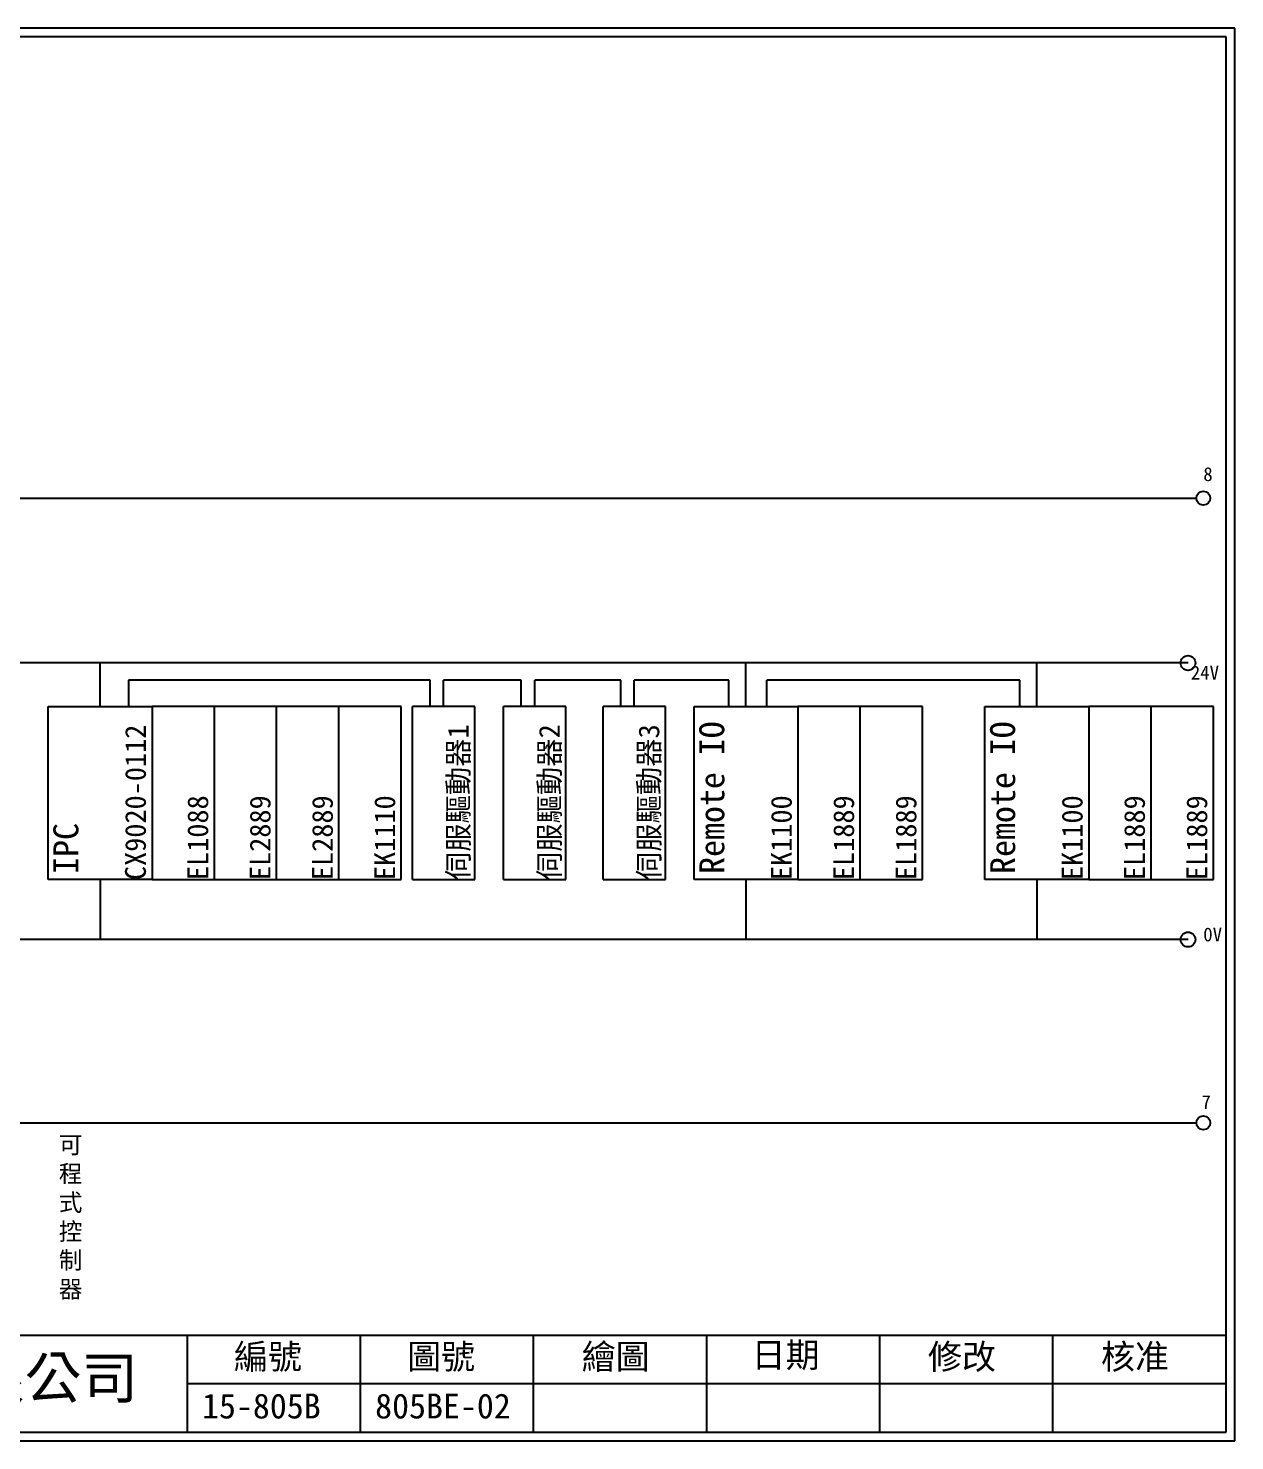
# Model space of a CAD drawing. Extents: x 10 to 297, y 3 to 207.
# Drawn here: x 122.8 to 297, y 3 to 207 of the extents above; entities that cross this region are included whole.
import ezdxf

# ---------------------------------------------------------------- set-up
doc = ezdxf.new("R2010")
doc.units = 0
doc.layers.get('0').update_dxf_attribs({"linetype": 'CONTINUOUS'})
for name, color, linetype in [('7', 7, 'CONTINUOUS'), ('圖框層', 7, 'CONTINUOUS'), ('標尺寸層', 3, 'CONTINUOUS')]:
    doc.layers.add(name, color=color, linetype=linetype)
doc.styles.add('CNS', font='romanc.shx', dxfattribs={"bigfont": 'chineset.shx'})
doc.styles.add('STSL', font='kaiu.ttf')

msp = doc.modelspace()

# ---------------------------------------------------------------- linework, layer by layer
for p, q in [((48.79, 139.12), (291.46, 139.12)), ((290.25, 115.32), (84.71, 115.32)), ((125.64, 84.03), (125.64, 109.03)), ((125.64, 109.03), (140.64, 109.03)), ((140.64, 109.03), (140.64, 84.03)), ((149.64, 109.03), (140.64, 109.03)), ((149.64, 84.03), (149.64, 109.03)), ((158.64, 109.03), (149.64, 109.03)), ((158.64, 84.03), (158.64, 109.03)), ((167.64, 109.03), (158.64, 109.03)), ((167.64, 84.03), (167.64, 109.03)), ((176.64, 109.03), (167.64, 109.03)), ((176.64, 84.03), (176.64, 109.03)), ((178.25, 84.03), (178.25, 109.03)), ((187.25, 109.03), (178.25, 109.03)), ((187.25, 84.03), (187.25, 109.03)), ((191.41, 84.03), (191.41, 109.03)), ((200.41, 109.03), (191.41, 109.03)), ((200.41, 84.03), (200.41, 109.03)), ((205.78, 84.03), (205.78, 109.03)), ((214.78, 109.03), (205.78, 109.03)), ((214.78, 84.03), (214.78, 109.03)), ((218.91, 84.03), (218.91, 109.03)), ((218.91, 109.03), (233.91, 109.03)), ((233.91, 109.03), (233.91, 84.03)), ((242.91, 109.03), (233.91, 109.03)), ((242.91, 84.03), (242.91, 109.03)), ((251.91, 109.03), (242.91, 109.03)), ((251.91, 84.03), (251.91, 109.03)), ((260.91, 84.03), (260.91, 109.03)), ((260.91, 109.03), (275.91, 109.03)), ((275.91, 109.03), (275.91, 84.03)), ((284.91, 109.03), (275.91, 109.03)), ((284.91, 84.03), (284.91, 109.03)), ((293.91, 109.03), (284.91, 109.03)), ((293.91, 84.03), (293.91, 109.03)), ((140.64, 84.03), (125.64, 84.03)), ((140.64, 84.03), (149.64, 84.03)), ((149.64, 84.03), (158.64, 84.03)), ((158.64, 84.03), (167.64, 84.03)), ((167.64, 84.03), (176.64, 84.03)), ((178.25, 84.03), (187.25, 84.03)), ((191.41, 84.03), (200.41, 84.03)), ((205.78, 84.03), (214.78, 84.03)), ((233.91, 84.03), (218.91, 84.03)), ((233.91, 84.03), (242.91, 84.03)), ((242.91, 84.03), (251.91, 84.03)), ((275.91, 84.03), (260.91, 84.03)), ((275.91, 84.03), (284.91, 84.03)), ((284.91, 84.03), (293.91, 84.03)), ((290.25, 75.38), (84.71, 75.38)), ((52.98, 48.91), (291.46, 48.91))]:
    msp.add_line(p, q)
at = {"layer": '7'}
for centre in [(290.25, 115.32), (290.25, 75.38)]:
    msp.add_circle(centre, 1.07, dxfattribs=at)
at = {"layer": '圖框層', "color": 7}
for p, q in [((297, 206.97), (10, 206.97)), ((297, 3), (297, 206.97)), ((295.75, 205.72), (11.25, 205.72)), ((295.75, 4.25), (295.75, 205.72)), ((11.25, 18.25), (295.75, 18.25)), ((145.75, 4.25), (145.75, 18.25)), ((170.75, 4.25), (170.75, 18.25)), ((195.75, 4.25), (195.75, 18.25)), ((220.75, 4.25), (220.75, 18.25)), ((245.75, 4.25), (245.75, 18.25)), ((270.75, 4.25), (270.75, 18.25)), ((145.75, 11.25), (295.75, 11.25)), ((11.25, 4.25), (295.75, 4.25)), ((10, 3), (297, 3))]:
    msp.add_line(p, q, dxfattribs=at)
at = {"layer": '標尺寸層', "color": 7}
for p, q in [((133.14, 109.03), (133.14, 115.32)), ((226.41, 109.03), (226.41, 115.32)), ((268.41, 109.03), (268.41, 115.32)), ((137.23, 112.84), (137.23, 109.03)), ((180.8, 112.84), (137.23, 112.84)), ((180.8, 109.03), (180.8, 112.84)), ((182.75, 109.03), (182.75, 112.84)), ((193.95, 112.84), (182.75, 112.84)), ((193.95, 109.03), (193.95, 112.84)), ((195.91, 109.03), (195.91, 112.84)), ((208.32, 112.84), (195.91, 112.84)), ((208.32, 109.03), (208.32, 112.84)), ((210.28, 109.03), (210.28, 112.84)), ((223.96, 112.84), (210.28, 112.84)), ((223.96, 109.03), (223.96, 112.84)), ((229.41, 109.03), (229.41, 112.84)), ((265.95, 112.84), (229.41, 112.84)), ((265.95, 109.03), (265.95, 112.84)), ((133.14, 84.03), (133.14, 75.38)), ((226.41, 84.03), (226.41, 75.38)), ((268.41, 84.03), (268.41, 75.38))]:
    msp.add_line(p, q, dxfattribs=at)
for centre in [(292.46, 139.12), (292.46, 48.91)]:
    msp.add_circle(centre, 1, dxfattribs=at)

# ---------------------------------------------------------------- texts
at = {"layer": '圖框層', "color": 4, "style": 'STSL'}
for s, height, p in [('8', 2, (292.46, 141.58)), ('24V', 2, (290.65, 112.92)), ('0V', 2, (292.45, 75.11)), ('7', 2, (292.2, 50.91)), ('編號', 3.6, (152.47, 13.34)), ('圖號', 3.6, (177.47, 13.34)), ('繪圖', 3.6, (202.69, 13.34)), ('日期', 3.6, (227.22, 13.59)), ('修改', 3.6, (252.69, 13.34)), ('核准', 3.6, (277.69, 13.34)), ('泓陞自動化科技有限公司', 6, (48.6, 9.08)), ('15-805B', 3.6, (147.86, 6.22)), ('805BE-02', 3.6, (172.86, 6.22))]:
    msp.add_text(s, height=height, dxfattribs=at).set_placement(p)
for s, height, p in [('CX9020-0112', 3, (139.75, 83.96)), ('伺服驅動器1', 3, (186.36, 83.96)), ('伺服驅動器2', 3, (199.52, 83.96)), ('伺服驅動器3', 3, (213.9, 83.96)), ('Remote IO', 3.6, (223.28, 84.85)), ('Remote IO', 3.6, (265.28, 84.85)), ('EL1088', 3, (148.75, 83.96)), ('EL2889', 3, (157.75, 83.96)), ('EL2889', 3, (166.75, 83.96)), ('EK1110', 3, (175.75, 83.96)), ('EK1100', 3, (233.02, 83.96)), ('EL1889', 3, (242.02, 83.96)), ('EL1889', 3, (251.02, 83.96)), ('EK1100', 3, (275.02, 83.96)), ('EL1889', 3, (284.02, 83.96)), ('EL1889', 3, (293.02, 83.96)), ('IPC', 3.6, (130, 84.85))]:
    msp.add_text(s, height=height, rotation=90, dxfattribs=at).set_placement(p)
at = {"layer": '標尺寸層', "color": 7, "insert": (127.18, 46.99), "char_height": 2.5, "width": 5.4243, "attachment_point": 1, "style": 'CNS'}
msp.add_mtext('{\\fDFKai-SB|b0|i0|c136|p65;可程式控制器}', dxfattribs=at)

doc.saveas('drawing.dxf')
